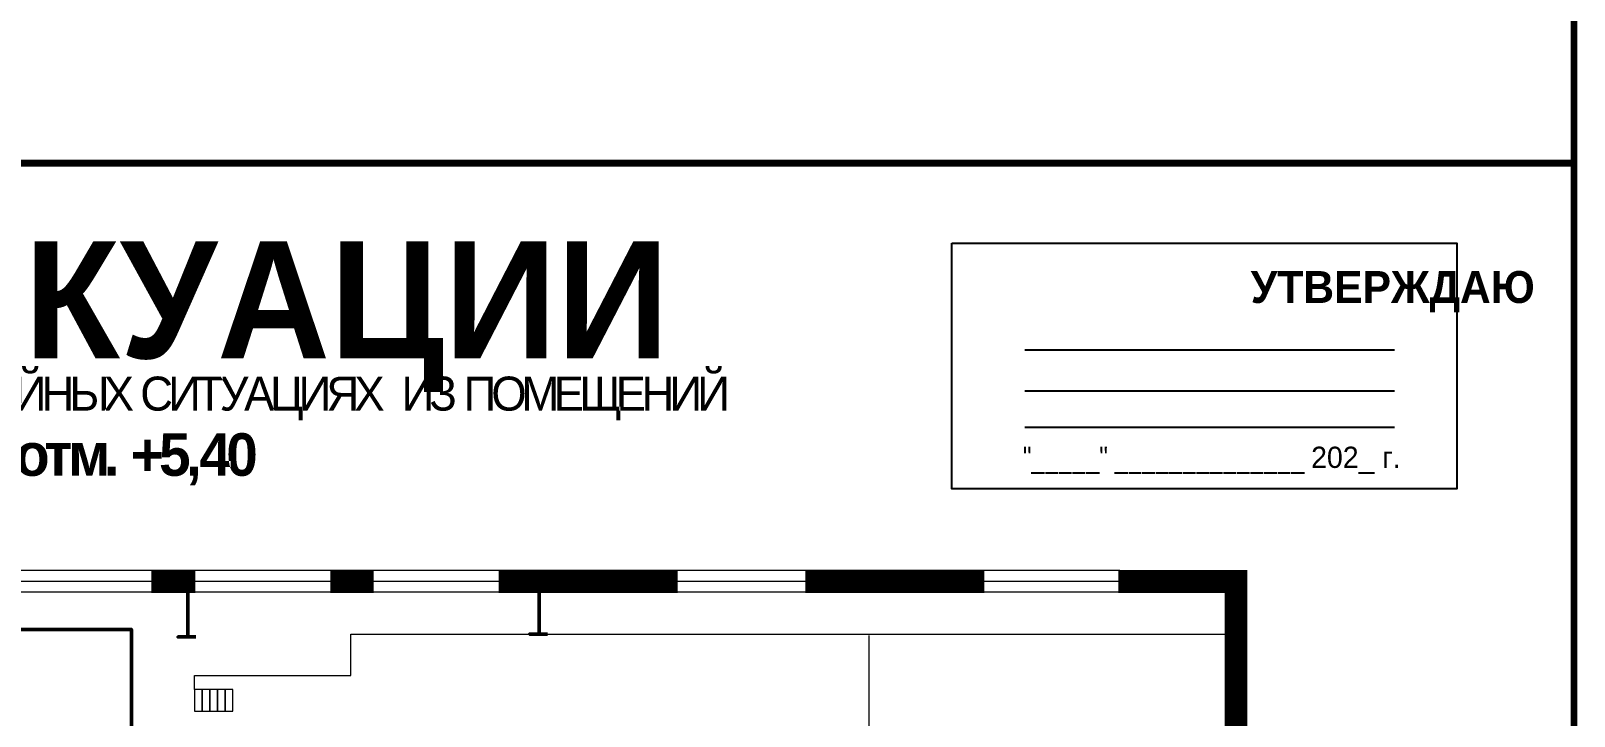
# Model space of a CAD drawing. Header units: millimetres. Extents: x 13114 to 67229, y 22859 to 38520.
# Drawn here: x 26613.7 to 26904, y 25751.7 to 25880.7 of the extents above; entities that cross this region are included whole.
import ezdxf

# ---------------------------------------------------------------- set-up
doc = ezdxf.new("R2010")
doc.units = ezdxf.units.MM
doc.styles.add('обычный', font='arial.ttf')

msp = doc.modelspace()

# ---------------------------------------------------------------- linework, layer by layer
at = {"color": 6, "lineweight": 100}
for points in [[(26303.99, 25855.78), (26903.99, 25855.78), (26903.99, 26250.78), (26303.99, 26250.78)], [(26303.99, 25460.78), (26903.99, 25460.78), (26903.99, 25855.78), (26303.99, 25855.78)]]:
    msp.add_lwpolyline(points, close=True, dxfattribs=at)
msp.add_lwpolyline([(26786.93, 25840.7), (26881.93, 25840.7), (26881.93, 25794.49), (26786.93, 25794.49)], close=True)
for points in [[(26800.68, 25820.65), (26870.21, 25820.65)], [(26800.68, 25812.89), (26870.21, 25812.89)], [(26800.68, 25806.1), (26870.21, 25806.1)]]:
    msp.add_lwpolyline(points)
at = {"lineweight": 0}
for points in [[(26818.57, 25779.07), (26369.18, 25779.07)], [(26818.26, 25777.02), (26369.18, 25777.02)], [(26818.83, 25775.04), (26369.18, 25775.04)], [(26632.66, 25682.18), (26632.66, 25656.41), (26728.92, 25656.41), (26728.92, 25633.09), (26771.42, 25633.09), (26771.42, 25621.22), (26771.42, 25766.88)], [(26644.54, 25756.72), (26644.54, 25759.35), (26673.95, 25759.35), (26673.95, 25767.13), (26839.58, 25767.13)]]:
    msp.add_lwpolyline(points, dxfattribs=at)
at = {"lineweight": 0, "const_width": 4.28}
for points in [[(26644.69, 25777.02), (26636.43, 25777.02)], [(26678.19, 25777.02), (26670.08, 25777.02)], [(26735.4, 25777.02), (26701.74, 25777.02)], [(26793.08, 25777.02), (26759.41, 25777.02)], [(26840.41, 25571.41), (26840.41, 25571.41), (26840.41, 25777.02), (26818.26, 25777.02)]]:
    msp.add_lwpolyline(points, dxfattribs=at)
at = {"lineweight": 50}
for points in [[(26643.26, 25776.94), (26643.26, 25766.6), (26641.44, 25766.6), (26644.8, 25766.6)], [(26709.36, 25777.47), (26709.36, 25767.13), (26707.53, 25767.13), (26710.89, 25767.13)], [(26590.32, 25629.48), (26443.61, 25629.48), (26443.61, 25767.99), (26632.66, 25767.99), (26632.66, 25682.18), (26608.45, 25682.18), (26602.15, 25682.18), (26602.15, 25698.93), (26575.47, 25698.93), (26575.47, 25688.85), (26559.76, 25688.85), (26559.76, 25707.47), (26569.26, 25707.47)]]:
    msp.add_lwpolyline(points, dxfattribs=at)
at = {"lineweight": 0}
for points in [[(26645.98, 25752.61), (26645.98, 25756.72), (26644.54, 25756.72), (26644.54, 25752.61)], [(26647.41, 25752.61), (26647.41, 25756.72), (26645.98, 25756.72), (26645.98, 25752.61)], [(26648.85, 25752.61), (26648.85, 25756.72), (26647.41, 25756.72), (26647.41, 25752.61)], [(26650.28, 25752.61), (26650.28, 25756.72), (26648.85, 25756.72), (26648.85, 25752.61)], [(26651.72, 25752.61), (26651.72, 25756.72), (26650.28, 25756.72), (26650.28, 25752.61)]]:
    msp.add_lwpolyline(points, close=True, dxfattribs=at)

# ---------------------------------------------------------------- texts
at = {"lineweight": 0, "style": 'обычный'}
for s, insert, char_height, width, attachment_point in [('{\\fProxima Nova Rg|b1|i0|c204|p2;ПЛАН ЭВАКУАЦИИ}', (26456.63, 25841.05), 22, 493.8901, 1), ('\\pi-18,l18,t18;{\\fProxima Nova Rg|b1|i0|c204|p2;УТВЕРЖДАЮ\\H1.1997x; }', (26869.87, 25831.58), 6, 126.6484, 5), ('{\\fArial Narrow|b0|i0|c204|p34;"_____" ______________ \\fProxima Nova Rg|b0|i0|c204|p2;202_ г. }', (26835.83, 25799.82), 4, 78.6503, 5)]:
    msp.add_mtext(s, dxfattribs=dict(at, insert=insert, char_height=char_height, width=width, attachment_point=attachment_point))
at = {"color": 0, "lineweight": 0, "insert": (26606.82, 25815.76), "char_height": 8, "width": 449.2158, "attachment_point": 5, "style": 'обычный'}
msp.add_mtext('{\\fArial Black|b1|i0|c204|p34;\\H2x;\\T0.85;  \\fArial Narrow|b0|i0|c204|p34;\\H0.8x;\\W0.9;\\P\\fProxima Nova Rg|b0|i0|c204|p2;\\H0.5x;\\W1;\\C256;ПРИ ПОЖАРЕ  ИЛИ ДРУГИХ ЧРЕЗВЫЧАЙНЫХ СИТУАЦИЯХ  ИЗ ПОМЕЩЕНИЙ \\fProxima Nova Rg|b1|i0|c204|p2;\\H1.25x;\\PЦЭО: АЗКС отм. +5,40}', dxfattribs=at)

doc.saveas('drawing.dxf')
